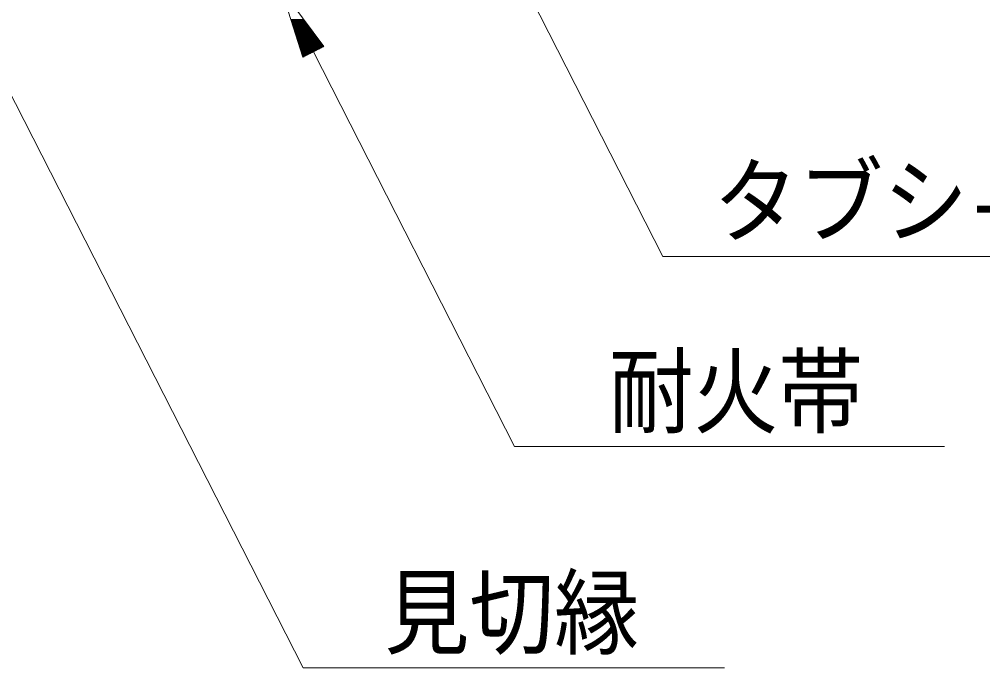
# Model space of a CAD drawing. Units: millimetres, scale not verified. Extents: x -1209 to 1209, y -852 to 852.
# Drawn here: x 755.7 to 857.8, y 339.5 to 408.2 of the extents above; entities that cross this region are included whole.
import ezdxf
from ezdxf.enums import TextEntityAlignment as Align

# ---------------------------------------------------------------- set-up
doc = ezdxf.new("R2010")
doc.units = ezdxf.units.MM
doc.header["$LTSCALE"] = 3
doc.layers.add('0-3_0-2SUNPO', color=7, linetype='Continuous', lineweight=18)
doc.styles.add('ＭＳ ゴシック', font='')
doc.styles.get('ＭＳ ゴシック').set_extended_font_data('MS Gothic')

msp = doc.modelspace()

# ---------------------------------------------------------------- linework, layer by layer
at = {"layer": '0-3_0-2SUNPO'}
for p, q in [((801.443, 427.149), (823.9, 383.123)), ((742.261, 424.845), (785.776, 339.538)), ((784.47, 408.233), (785.839, 408.233)), ((784.486, 408.183), (785.876, 408.183)), ((784.502, 408.133), (785.913, 408.133)), ((784.518, 408.083), (785.95, 408.083)), ((784.534, 408.033), (785.987, 408.033)), ((784.55, 407.983), (786.024, 407.983)), ((784.565, 407.933), (786.061, 407.933)), ((784.581, 407.883), (786.098, 407.883)), ((784.597, 407.833), (786.135, 407.833)), ((784.613, 407.783), (786.172, 407.783)), ((784.629, 407.733), (786.209, 407.733)), ((784.645, 407.683), (786.246, 407.683)), ((784.66, 407.633), (786.283, 407.633)), ((784.676, 407.583), (786.32, 407.583)), ((784.692, 407.533), (786.357, 407.533)), ((784.708, 407.483), (786.394, 407.483)), ((784.724, 407.433), (786.431, 407.433)), ((784.74, 407.383), (786.468, 407.383)), ((784.755, 407.333), (786.505, 407.333)), ((784.771, 407.283), (786.542, 407.283)), ((784.787, 407.233), (786.579, 407.233)), ((784.803, 407.183), (786.616, 407.183)), ((784.819, 407.133), (786.653, 407.133)), ((784.835, 407.083), (786.689, 407.083)), ((784.85, 407.033), (786.727, 407.033)), ((784.866, 406.983), (786.764, 406.983)), ((784.882, 406.933), (786.8, 406.933)), ((784.898, 406.883), (786.838, 406.883)), ((784.914, 406.833), (786.874, 406.833)), ((784.929, 406.783), (786.912, 406.783)), ((784.945, 406.733), (786.948, 406.733)), ((784.961, 406.683), (786.985, 406.683)), ((784.977, 406.633), (787.022, 406.633)), ((784.993, 406.583), (787.059, 406.583)), ((785.009, 406.533), (787.096, 406.533)), ((785.024, 406.483), (787.133, 406.483)), ((785.04, 406.433), (787.17, 406.433)), ((785.056, 406.383), (787.207, 406.383)), ((785.072, 406.333), (787.244, 406.333)), ((785.088, 406.283), (787.281, 406.283)), ((785.104, 406.233), (787.318, 406.233)), ((785.119, 406.183), (787.355, 406.183)), ((785.135, 406.133), (787.392, 406.133)), ((785.151, 406.083), (787.429, 406.083)), ((785.167, 406.033), (787.466, 406.033)), ((785.183, 405.983), (787.503, 405.983)), ((785.199, 405.933), (787.54, 405.933)), ((785.214, 405.883), (787.577, 405.883)), ((785.23, 405.833), (787.614, 405.833)), ((785.246, 405.783), (787.651, 405.783)), ((785.262, 405.733), (787.688, 405.733)), ((785.278, 405.683), (787.725, 405.683)), ((785.294, 405.633), (787.762, 405.633)), ((785.309, 405.583), (787.799, 405.583)), ((785.325, 405.533), (787.836, 405.533)), ((785.341, 405.483), (787.873, 405.483)), ((785.357, 405.433), (787.91, 405.433)), ((785.373, 405.383), (787.947, 405.383)), ((785.388, 405.333), (787.926, 405.333)), ((785.404, 405.283), (787.828, 405.283)), ((785.42, 405.233), (787.73, 405.233)), ((785.436, 405.183), (787.632, 405.183)), ((785.452, 405.133), (787.534, 405.133)), ((785.468, 405.083), (787.436, 405.083)), ((785.483, 405.033), (787.338, 405.033)), ((785.499, 404.983), (787.24, 404.983)), ((785.515, 404.933), (787.142, 404.933)), ((785.531, 404.883), (787.044, 404.883)), ((785.547, 404.833), (786.946, 404.833)), ((785.562, 404.783), (786.848, 404.783)), ((785.578, 404.733), (786.75, 404.733)), ((785.594, 404.683), (786.652, 404.683)), ((785.61, 404.633), (786.554, 404.633)), ((785.626, 404.583), (786.456, 404.583)), ((785.642, 404.533), (786.358, 404.533)), ((785.657, 404.483), (786.26, 404.483)), ((785.673, 404.433), (786.162, 404.433)), ((785.689, 404.383), (786.064, 404.383)), ((785.705, 404.333), (785.966, 404.333)), ((786.855, 404.786), (808.188, 362.965)), ((785.721, 404.283), (785.868, 404.283)), ((785.737, 404.233), (785.77, 404.233)), ((883.786, 383.123), (823.9, 383.123)), ((853.727, 362.965), (808.188, 362.965)), ((830.419, 339.538), (785.776, 339.538))]:
    msp.add_line(p, q, dxfattribs=at)
msp.add_lwpolyline([(785.741, 404.218), (787.968, 405.354), (783.447, 411.467)], close=True, dxfattribs=at)

# ---------------------------------------------------------------- texts
at = {"layer": '0-3_0-2SUNPO', "style": 'ＭＳ ゴシック', "width": 0.9}
for s, p in [('タブシ-ト', (829.249, 383.123)), ('耐火帯', (818.155, 362.965)), ('見切縁', (794.391, 339.538))]:
    msp.add_text(s, height=7.326, dxfattribs=at).set_placement(p, align=Align.BOTTOM_LEFT)

doc.saveas('drawing.dxf')
